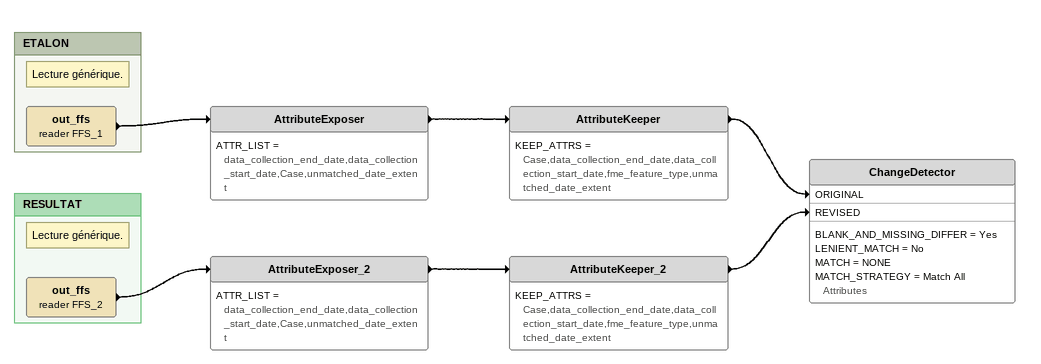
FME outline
AttributeExposer
    ATTR_LIST = data_collection_end_date,data_collection_start_date,Case,unmatched_date_extent
    -> AttributeKeeper
AttributeKeeper
    KEEP_ATTRS = Case,data_collection_end_date,data_collection_start_date,fme_feature_type,unmatched_date_extent
    -> ChangeDetector [ORIGINAL]
AttributeExposer_2
    ATTR_LIST = data_collection_end_date,data_collection_start_date,Case,unmatched_date_extent
    -> AttributeKeeper_2
AttributeKeeper_2
    KEEP_ATTRS = Case,data_collection_end_date,data_collection_start_date,fme_feature_type,unmatched_date_extent
    -> ChangeDetector [REVISED]
ChangeDetector
    BLANK_AND_MISSING_DIFFER = Yes
    LENIENT_MATCH = No
    MATCH = NONE
    MATCH_STRATEGY = Match All Attributes

Bookmark: ETALON
Note: Lecture générique.
out_ffs (reader FFS_1)
    -> AttributeExposer

Bookmark: RESULTAT
Note: Lecture générique.
out_ffs (reader FFS_2)
    -> AttributeExposer_2
